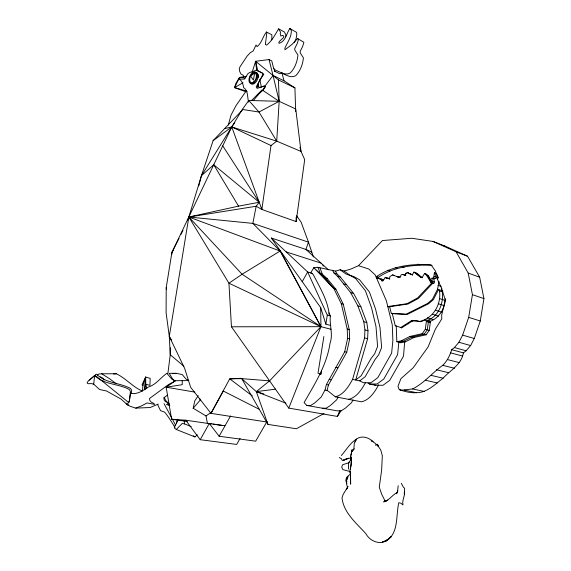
<?xml version="1.0" encoding="UTF-8"?>
<svg xmlns="http://www.w3.org/2000/svg" width="571" height="571" viewBox="0 0 571 571"><rect width="100%" height="100%" fill="white"/><g stroke="black" fill="none" stroke-linecap="round" stroke-linejoin="round"><path stroke-width="0.86" d="M182.242 380.457L182.242 384.683L166.168 387.202L171.607 419.235L187.416 421.512M187.759 220.163L188.837 217.016L256.158 206.252L261.839 209.45L296.156 221.584L304.693 159.609L301.01 151.429L295.749 108.982L279.162 101.31L248.778 100.46L242.311 109.439L231.762 126.94L171.885 252.503L166.211 287.713L166.097 312.644L169.294 336.44L170.244 354.777L167.895 373.441M129.317 402.227L130.424 391.456L129.253 389.465C118.054 383.427 104.05 384.883 94.6 375.468L88.398 380.828L87.063 382.841L87.998 383.712L91.446 383.591L93.708 384.183L99.59 389.536L106.491 390.971L121.173 399.158L127.062 404.504L128.404 405.089M350.972 455.208L352.121 449.655L350.68 456.272L351.272 459.155L348.581 462.838L348.481 469.141M171.864 254.288L171.885 252.503L179.023 238.3M170.372 347.696L170.244 354.777L183.876 366.218M295.664 111.581L294.929 87.87L284.008 80.789L273.059 75.486L255.622 61.275L252.032 72.596M335.505 271.125L340.138 269.776L345.883 273.93L350.294 275.536L355.633 278.541L365.454 290.796L371.571 307.94L375.982 326.412L377.588 346.476L374.697 353.677L371.014 358.559L361.122 375.804L355.676 380L367.624 338.703L367.988 330.752L366.803 322.544L360.893 306.77L353.635 293.494L340.416 277.106L336.969 273.923L335.505 271.125L317.954 267.314L313.779 267.699L310.695 272.902L313.115 274.308C319.753 287.363 327.868 300.246 329.281 315.178M184.119 420.891L184.633 423.939L191.235 426.587M328.932 312.844L330.359 315.956C329.296 324.935 333.321 334.335 330.038 343.221C326.762 365.197 314.892 383.769 304.079 402.612L306.92 405.474L310.738 405.467L314.885 402.805L321.28 396.952L325.013 390.043L327.083 390.45L328.682 391.463L335.32 396.809C343.642 394.775 348.724 386.424 352.592 379.351L364.584 337.918L364.955 329.945L363.777 321.716L357.881 305.892L350.63 292.595L337.425 276.171L333.978 272.981L332.515 270.176M234.817 122.608L231.762 126.94L261.839 209.45L271.004 145.555L276.728 141.144L279.162 101.31L278.455 79.919L273.059 75.486L269.02 59.555L255.622 61.275L256.65 70.426L262.696 73.195L263.795 74.401C260.954 78.355 257.978 82.167 257.307 87.306M425.502 273.887L427.565 275.665L431.662 282.502L432.789 283.216L418.572 298.298L408.065 303.993L388.78 306.848L387.788 306.548L407.08 303.693L417.587 297.991L431.812 282.888L432.347 281.339L431.89 278.213L433.632 277.906L434.395 272.745L436.344 273.43L438.4 277.863M144.798 389.501L145.634 377.06L150.166 378.352L149.945 385.389L145.812 384.219L145.634 377.06L142.229 384.319L142.129 385.125L142.729 384.911L142.928 385.418L142.436 391.021M144.798 389.886L145.634 377.06L142.928 385.418M271.81 39.884L271.867 34.817L266.486 32.012C262.781 36.444 261.832 43.068 257.057 46.651L256.044 44.995L253.189 50.933L250.326 52.675L247.015 56.229L240.077 66.721L239.263 68.634L239.62 71.225L240.862 73.937L243.346 75.393L243.66 76.907M398.151 485.743L397.602 491.296L397.766 490.732L396.474 493.765L397.238 492.587C392.141 494.886 389.236 500.524 383.655 501.923L387.752 500.16L385.718 501.217L384.576 500.639M93.708 384.183L94.6 375.468L96.492 374.169C105.778 383.312 119.432 382.591 130.545 388.444L131.701 390.436L131.38 392.67L130.602 393.126L129.331 400.664L127.34 404.632L128.147 405.003M174.376 427.158L174.441 426.073L174.805 428.428L176.289 429.485L194.939 436.915L197.345 434.802M441.726 288.198L441.447 290.518L442.418 291.981C443.588 303.272 438.835 316.091 427.551 320.367L428.336 322.087L427.272 329.838L424.16 334.221L412.019 336.954L403.39 341.294L398.829 342.243L397.609 354.634L383.812 379.001L377.06 384.005L369.43 383.99L367.981 383.255M389.622 306.563L391.299 313.365L406.152 314.171L427.608 303.429L432.383 299.354L437.564 289.219L439.035 281.582M347.703 477.898L347.903 476.25L350.53 473.93L350.63 484.187L350.551 474.487L349.495 470.932L350.558 472.067M285.65 36.765L285.893 34.959L284.458 32.033L278.619 28.871C275.058 34.574 272.082 40.969 266.586 45.109L265.372 44.517L266.771 33.339L266.486 32.012M391.299 313.365L392.284 313.657L395.246 325.691L396.238 325.962L396.852 341.722L401.413 340.773L410.042 336.419L422.197 333.671L425.309 329.281L426.373 321.516L425.595 319.789L420.763 321.701L414.724 320.588L411.363 320.752L400.714 327.554L401.706 327.825L412.348 321.038L415.709 320.873M396.852 341.722L400.799 342.764L405.36 341.815L413.982 337.49L426.123 334.77L429.228 330.395L430.284 322.665L429.499 320.938M405.26 275.193L405.531 273.452L407.244 272.617L412.583 274.936L407.244 272.617M323.871 336.54L317.997 373.248L321.102 373.905L321.609 370.757M330.787 325.456L325.848 324.171L327.297 315.128L307.676 271.967L271.261 238L305.92 249.427L311.795 252.161M267.314 422.083L210.977 413.361L190.635 387.295L184.647 368.374L169.294 336.44L188.837 217.016L201.435 175.668L213.104 140.637L242.689 109.753M434.395 272.745L441.497 288.07L445.28 299.861L441.697 315.099L441.754 318.925L435.33 329.253L428.093 346.925L413.24 367.71L400.899 378.687L397.958 386.403L399.243 389.622C404.611 391.513 410.628 393.155 416.437 392.691C427.236 392.791 434.974 384.197 443.11 378.195C450.419 370.108 461.382 364.748 463.409 352.871L466.122 350.765L470.611 345.562L474.28 338.51L480.268 320.988L483.937 298.597L479.654 277.228L467.57 256.243L444.509 245.858L433.046 241.44L411.72 238.257L382.42 240.541L358.502 265.686L350.772 269.105L344.092 271.039L340.138 269.776M400.421 390.307L412.605 388.937C424.31 383.062 432.311 372.72 442.732 365.34C447.129 361.036 449.927 355.547 451.675 349.702L454.402 347.561L458.92 342.279L462.624 335.127L468.684 317.362L472.431 294.679L468.191 273.052L456.136 251.854L433.046 241.44M157.489 404.325L160.544 410.649L163.998 411.927C164.576 410.399 177.745 431.226 174.348 427.251L176.418 423.418L177.26 420.035M325.013 390.043L326.391 384.533L344.691 351.765L347.625 338.36L347.211 329.024L341.301 303.729L333.864 288.583L325.263 278.07L313.779 267.699L333.864 288.583L335.876 289.183L343.328 304.307L349.245 329.56L349.666 338.874L346.74 352.25L328.461 384.947L327.083 390.45M278.619 28.871L280.489 32.104L280.247 33.917L280.911 36.08L282.395 35.388L283.53 35.887L283.873 37.265L279.255 41.569L278.776 42.989L279.233 43.31C285.586 41.376 286.514 33.439 289.811 28.55L291.196 29.464C292.124 36.301 287.441 42.197 284.879 48.214L284.993 49.791L292.045 44.345L297.627 38.55L303.9 42.29L302.687 46.379L300.153 51.397L300.296 52.989L303.422 57.878C302.773 64.33 300.36 71.054 295.721 75.7C291.303 78.427 286.15 75.001 281.967 73.224L279.819 73.759L274.358 71.09L274.73 69.491L273.78 68.827L271.76 60.919L269.02 59.555M414.724 320.588L419.778 321.416C433.296 318.183 441.397 304.514 439.506 291.01L438.535 289.547L433.36 299.668L428.585 303.743L407.137 314.464L392.284 313.657M428.864 321.858C438.821 318.661 444.966 308.99 445.351 298.776M198.765 185.946L201.435 175.668L231.762 126.94L276.728 141.144L301.01 151.429L299.961 147.261M437.486 279.412L437.936 277.706L435.152 270.547L430.962 264.744C412.112 263.638 391.984 265.793 376.089 276.906L378.052 277.542C393.697 266.636 413.461 264.394 432.019 265.401M228.307 125.035L231.062 115.007L236.023 105.621L245.908 91.36L247.122 91.567M245.68 91.703L234.624 87.62L235.852 83.402L239.527 77.42L246.201 76.336M248.285 102.109L248.778 100.46L258.998 112.023L276.728 141.144M412.276 274.829L413.954 272.074L420.406 277.099L422.04 277.663L424.524 273.545L426.587 275.329L430.684 282.174L433.767 283.551L434.303 282.003L433.839 278.884L431.89 278.213M433.839 278.884L435.58 278.577L436.116 277.042L434.167 276.364M341.194 410.535L337.418 416.445L288.79 408.108L320.938 326.683L320.674 307.626L271.261 238M337.418 416.445L339.731 410.67M176.418 423.418L177.759 420.22M294.258 42.746L296.092 38.757L296.834 34.239L296.599 32.361L289.811 28.55M246.593 91.039L234.624 87.62L239.527 77.42L245.38 77.991M181.007 234.36L182.991 230.413M351.465 458.413L350.694 459.948L351.272 459.155L351.158 465.044L350.166 470.211L351.565 460.54L350.68 456.272M355.083 441.925L356.547 439.035C361.786 435.138 368.773 437.465 373.056 441.676L371.186 440.591L374.976 443.125L376.467 444.945M338.125 397.123L336.64 399.836L330.274 405.588L326.141 408.208L322.322 408.201M365.419 382.841C361.643 389.608 356.589 397.48 348.603 399.343M353.014 399.964L351.543 402.641L345.205 408.294L341.08 410.863L337.268 410.849L306.92 405.474M378.652 384.875C374.826 391.806 369.723 399.921 361.529 401.813L335.32 396.809M240.091 438.464L236.68 444.438L200.221 439.699L209.3 423.468L224.874 425.73M302.145 281.781L307.676 271.967L312.351 273.409M266.928 421.641L255.665 441.183L219.128 436.244L230.57 415.973M171.885 252.503L173.234 250.248M394.475 275.565L392.513 274.908L389.829 276.621L389.55 278.384L385.147 277.585L383.184 280.739L381.556 280.704L381.328 279.105L383.291 279.74L376.582 278.056L382.306 279.419L382.541 281.025L381.556 280.704M198.201 395.696L194.782 400.871L193.198 408.244L206.017 415.952L207.451 423.582M257.771 85.764L259.898 87.813L261.382 86.885L264.83 86.257L273.059 75.486L279.162 101.31L258.998 112.023L242.311 109.439M193.069 408.401L200.278 399.978L199.672 398.529M341.337 455.522C346.333 449.969 350.03 443.017 356.547 439.035L354.327 442.968L353.856 449.206L351.251 452.075L354.298 448.806M253.631 100.168L259.348 93.501L263.06 90.125L265.486 86.899L264.83 86.257M347.596 478.726L346.426 480.047L346.725 484.786L347.575 487.334L346.526 489.376L348.003 486.492L343.157 494.415L342.022 497.891C343.621 512.915 356.532 523.236 365.997 533.864C369.08 539.638 375.739 543.249 382.292 542.45C399.564 537.025 395.46 516.519 398.808 502.723L400.906 503.222L402.998 504.971C401.777 500.189 405.232 496.106 404.439 491.303L404.325 493.944L404.611 488.319L403.262 486.992L401.342 483.309M324.057 413.483L296.385 428.75L267.956 424.41L256.322 391.606L269.576 380.857L320.938 326.683L331.044 329.289M251.525 100.546L262.06 89.883L279.162 101.31M176.289 429.485L182.249 423.446L184.633 423.939M201.435 175.668L213.732 164.762L259.213 202.262L256.158 206.252L252.853 223.389L280.111 251.04L320.938 326.683L231.448 326.783L228.942 283.202L188.837 217.016L238.557 206.138L259.213 202.262L222.74 145.862M89.397 380.15L95.457 375.104M127.119 404.454L126.284 403.205L127.169 404.504L130.052 406.259L135.77 408.122L150.209 407.516L158.303 404.061M166.175 387.152L175.076 381.043L172.57 378.987L169.244 373.306L176.154 373.306L182.249 374.555L185.846 378.887L188.865 380.586L174.854 380.714M97.598 375.047L98.954 373.976L101.681 373.777L116.32 373.769C125.877 378.295 132.529 386.788 142.158 390.964M375.582 445.351L376.996 444.252L380.8 450.112L382.327 455.715L381.635 470.069L379.272 487.234L381.771 494.429L384.904 500.646M352.592 379.351L359.751 380.864L365.19 376.689L375.061 359.523L378.737 354.662L381.621 347.489L379.993 327.504L375.561 309.104L369.43 292.017L359.594 279.797L354.256 276.799L349.845 275.186L344.092 271.039M213.104 140.637L231.762 126.94L271.004 145.555M167.253 395.175L163.827 398.044L164.184 400.021L165.476 401.62L167.803 402.648L169.045 403.89L167.374 403.84M206.017 415.952L210.735 412.683M262.788 90.368L264.808 86.578L264.394 85.836L257.121 88.377L256.215 86.792L262.046 76.278L262.767 73.909L261.832 72.781L256.807 70.126L249.698 72.524L247.992 73.602L244.309 79.176L238.828 78.998C242.168 80.404 243.103 84.365 243.639 87.599C248.364 90.768 247.2 96.92 248.535 101.717M234.624 87.62L242.946 82.716M320.153 374.362L321.102 373.905M384.633 541.015L382.484 541.893L385.91 541.015L391.535 536.405L385.91 541.015L387.495 539.845L386.067 540.43M135.77 408.122L141.565 405.881L147.061 402.933L154.755 404.439L153.499 403.183L151.151 402.134L149.859 400.499L149.502 398.494L168.623 384.497L175.076 381.043L171.714 378.994L166.86 373.306C160.522 377.695 156.019 384.818 148.125 387.117C143.171 390.514 137.44 394.575 131.094 393.44L130.602 393.126M348.496 458.285L343.257 460.147L348.588 458.228M405.553 275.336L402.512 274.43L401.006 274.922L400.521 277.028L396.745 276.592M349.388 462.638L342.736 464.673L341.686 466.999L342.793 469.605L349.738 471.446L350.751 473.002M274.358 71.09L276.507 70.547C280.682 72.324 285.835 75.736 290.239 72.988C294.886 68.306 297.305 61.547 297.962 55.066L294.857 50.162L294.715 48.564L297.248 43.517L298.469 39.406L297.627 38.55M225.117 128.504L231.762 126.94M275.607 389.172L256.322 391.606L241.711 378.63L229.728 378.844L210.977 413.361L223.347 391.056L259.063 409.193M172.806 373.698L176.154 373.306M113.615 373.969L116.32 373.769M351.415 457.878L346.633 458.841L343.578 460.49L342.108 460.247L341.494 458.756L339.253 457.535M241.276 378.288L229.728 378.844L252.361 395.96M369.43 383.99L375.404 385.254L383.027 385.275L389.772 380.307L403.519 356.104L404.646 342.05M171.607 419.235L185.696 420.199L211.256 423.91M220.056 425.324L221.834 425.445L213.019 424.167M269.576 380.857L241.711 378.63L267.956 424.41M281.175 252.518L320.938 326.683L242.104 274.237L188.837 217.016L252.853 223.389L308.483 242.168L313.379 256.929M399.993 277.178L397.73 276.921L398.708 277.242L392.513 274.908M442.81 245.594L444.509 245.858M166.168 387.202L194.811 392.106M326.391 384.533L328.461 384.947M329.181 379.387L331.244 379.808M399.243 389.622L400.956 389.986M404.454 390.15L416.437 392.691M412.605 388.937L424.56 391.513M335.691 367.367L337.754 367.824M425.388 380.229L437.293 382.941M431.241 375.404L443.11 378.195M344.691 351.765L346.74 352.25M436.401 369.751L448.235 372.627M442.732 365.34L454.537 368.288M347.625 338.36L349.666 338.874M166.418 404.375L169.837 405.638M447.528 359.594L459.305 362.628M364.584 337.918L367.624 338.703M347.211 329.024L349.245 329.56M364.955 329.945L367.988 330.752M450.619 352.871L462.36 355.997M401.413 340.773L405.36 341.815M451.675 349.702L463.409 352.871M327.297 315.128L330.359 315.956M454.402 347.561L466.122 350.765M410.042 336.419L413.982 337.49M386.124 277.906L389.9 278.991L388.922 278.669M363.777 321.716L366.803 322.544M405.845 275.472L402.512 274.43M422.197 333.671L426.123 334.77M458.92 342.279L470.611 345.562M341.301 303.729L343.328 304.307M407.38 323.493L408.365 323.771M425.309 329.281L429.228 330.395M411.363 320.752L412.348 321.038M357.881 305.892L360.893 306.77M419.778 321.416L420.763 321.701M462.624 335.127L474.28 338.51M424.61 319.496L430.47 321.23M426.373 321.516L430.284 322.665M427.422 317.869L433.275 319.617M350.63 292.595L353.635 293.494M432.739 314.357L438.578 316.134M325.263 278.07L327.269 278.691L335.876 289.183M343.442 283.801L346.44 284.722M435.673 310.26L441.504 312.066M317.954 267.314L320.374 273.623L322.379 274.251L327.269 278.691M263.845 393.94L256.322 391.606L285.964 403.212M337.425 276.171L340.416 277.106M468.684 317.362L480.268 320.988M333.978 272.981L336.969 273.923M438.264 303.715L444.088 305.564M286.178 251.918L321.023 263.103M358.502 265.686L368.837 269.027L375.247 274.958L386.396 300.867L392.27 324.856L392.869 340.68L391.627 353.142L377.781 377.681L371.014 382.72L363.377 382.713L359.751 380.864M439.556 298.562L445.366 300.439M376.517 276.664L378.48 277.306M385.147 277.585L387.109 278.227M437.564 289.219L442.889 290.996M439.506 291.01L442.418 291.981M387.945 270.319L389.907 270.975M405.531 273.452L406.509 273.78M430.684 282.174L433.767 283.551M438.036 285.336L441.14 286.385M472.431 294.679L483.937 298.597M420.406 277.099L422.362 277.77L417.058 273.473L413.954 272.074M432.347 281.339L434.303 282.003M395.246 325.691L401.706 327.825M417.187 274.594L419.143 275.265M395.203 267.506L397.159 268.177M426.587 275.329L428.543 276L432.632 282.838M433.632 277.906L435.58 278.577M415.103 272.802L417.058 273.473M424.524 273.545L426.48 274.223L428.543 276M402.198 266.771L404.154 267.449M417.687 264.137L419.635 264.83M468.191 273.052L479.654 277.228M188.837 217.016L280.111 251.04L242.104 274.237L228.942 283.202L320.938 326.683M456.136 251.854L467.57 256.243M100.189 376.824L102.694 378.031L103.972 380.079M278.455 79.919L294.929 87.87M408.222 272.945L411.605 274.601M273.78 68.827L275.151 69.498M373.955 384.519L375.404 385.254M101.681 373.777L109.546 378.709L116.156 383.691M94.6 375.468L96.656 376.617L128.482 402.348M414.931 272.417L421.384 277.435M193.326 435.816L194.939 436.915M328.439 269.812L305.92 249.427L308.483 242.168L301.131 222.198L296.585 215.702M169.302 404.347L165.661 400.399L164.055 397.095M320.374 273.623L333.864 288.583M209.3 423.468L219.128 436.244M185.696 420.199L200.221 439.699M231.448 326.783L288.79 408.108M169.294 336.44L171.6 340.195M213.732 164.762L238.557 206.138M376.996 444.252L378.395 446.693L377.674 444.702M164.07 403.661L171.443 417.408M172.264 418.936L175.54 425.052M322.579 264.509L323.336 266.122M378.052 277.542L378.552 278.698M319.953 267.949L322.379 274.251M346.968 481.496L346.426 480.047L347.903 476.25L346.461 477.556L345.783 480.632L346.818 483.373M320.674 307.626L325.848 324.171M281.846 72.46L284.008 80.789M145.812 384.219L146.79 388.516M255.622 61.275L257.721 70.611M259.776 79.733L261.382 86.885M166.211 287.713L166.454 289.468M261.646 207.808L261.839 209.45M258.199 84.215L258.449 86.414M348.581 462.838L348.638 463.381M296.106 217.458L296.156 221.584M255.972 72.353A6.281 3.626 -67 0 1 256.964 80.447A6.281 3.626 -67 0 1 250.426 83.052M258.106 74.623A6.153 2.705 -78.6 0 1 258.292 77.52M254.687 72.981L253.396 80.068L250.605 76.057L254.687 72.981M254.216 82.481A6.288 3.626 -67 0 0 255.922 72.281A6.288 3.626 -67 0 0 249.035 78.748A6.288 3.626 -67 0 0 254.216 82.481M253.995 81.646A5.153 2.976 -67 0 0 255.401 73.281A5.153 2.976 -67 0 0 249.748 78.584A5.153 2.976 -67 0 0 253.995 81.646"/></g></svg>
